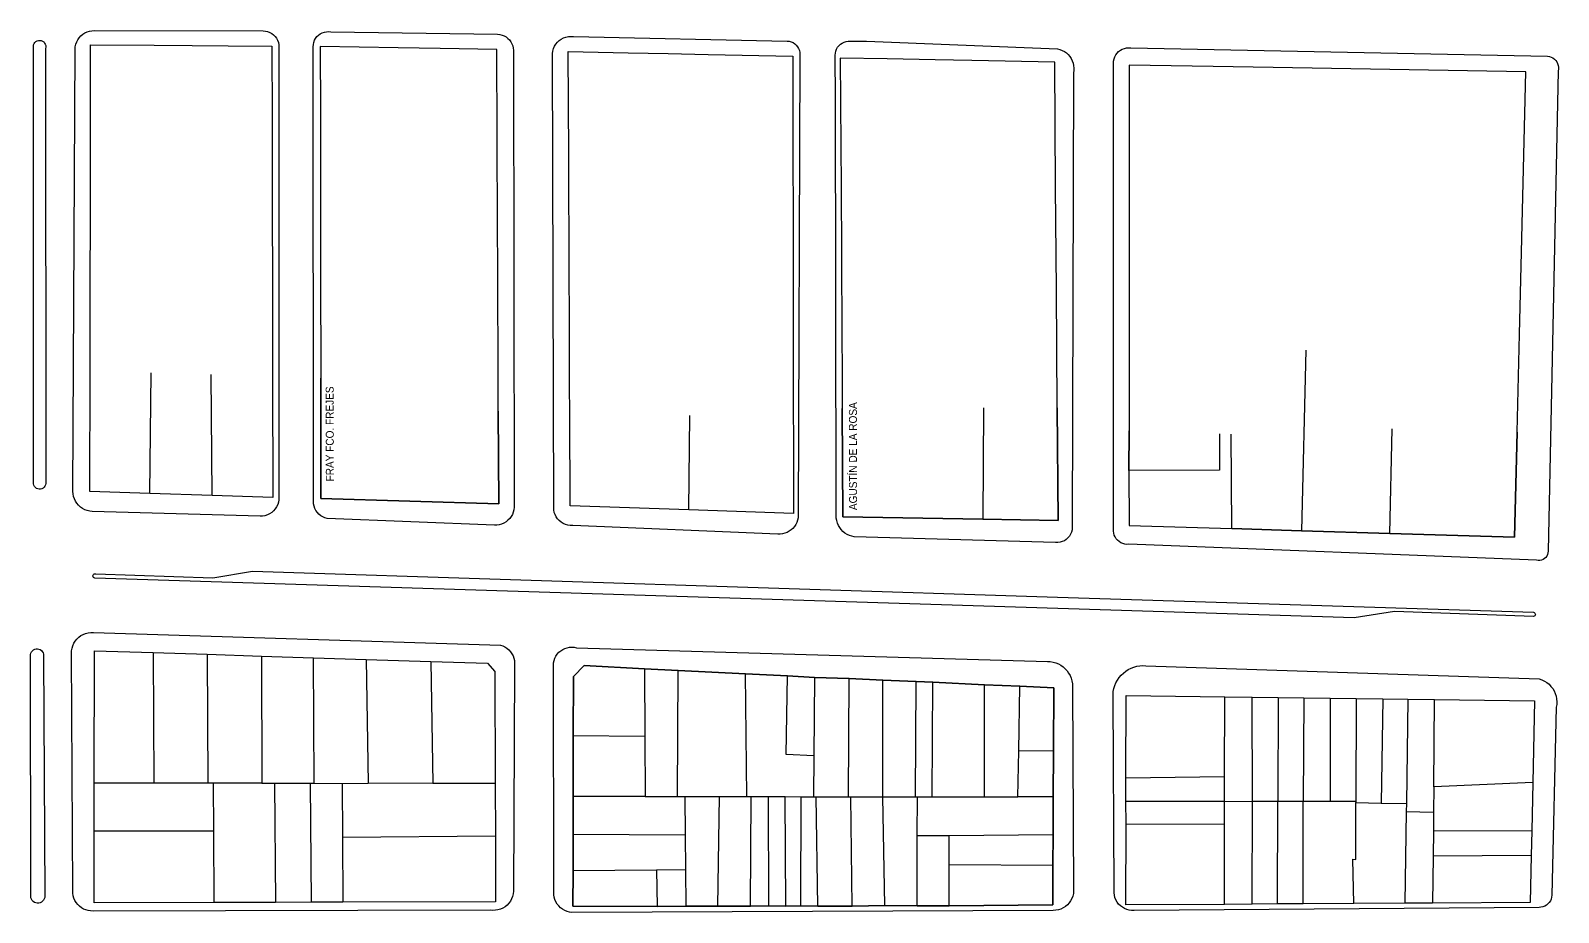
# Model space of a CAD drawing. Header units: metres. Extents: x 668617 to 675126, y 2286318 to 2293677.
# Drawn here: x 669017.4 to 669399.4, y 2287411.2 to 2287631.6 of the extents above; entities that cross this region are included whole.
import ezdxf
from ezdxf.enums import TextEntityAlignment as Align

# ---------------------------------------------------------------- set-up
doc = ezdxf.new("R2010")
doc.units = ezdxf.units.M
doc.header["$MEASUREMENT"] = 0
for name, color, linetype in [('DMTG-PB-BANQUETAS', 251, 'Continuous'), ('DMTG-PB-LOTIFICACION', 253, 'Continuous'), ('DMTG-PB-MANZANAS', 251, 'Continuous'), ('DMTG-X-NOM CALLES', 250, 'Continuous')]:
    doc.layers.add(name, color=color, linetype=linetype)
doc.styles.add('CALLE', font='arial.ttf', dxfattribs={"height": 9})

msp = doc.modelspace()

# ---------------------------------------------------------------- linework, layer by layer
at = {"layer": 'DMTG-PB-BANQUETAS', "flags": 128}
for points in [[(669075.57075, 2287631.48636), (669076.14152, 2287631.45315), (669076.70268, 2287631.337), (669077.23925, 2287631.14104), (669077.74224, 2287630.86732), (669078.20072, 2287630.52392), (669078.60273, 2287630.11794), (669078.94234, 2287629.65743), (669079.21061, 2287629.15143), (669079.40264, 2287628.613), (669079.5135, 2287628.05117), (669079.54128, 2287627.47995), (669079.52227, 2287514.351), (669079.40972, 2287513.73582), (669079.21533, 2287513.14124), (669078.94416, 2287512.57722), (669078.59929, 2287512.05475), (669078.18781, 2287511.58378), (669077.71675, 2287511.17124), (669077.19519, 2287510.82608), (669076.63216, 2287510.55323), (669076.0377, 2287510.35862), (669075.42285, 2287510.24515), (669074.79761, 2287510.21476), (669032.87824, 2287511.40321), (669032.24074, 2287511.47392), (669031.61684, 2287511.62452), (669031.01751, 2287511.85295), (669030.45073, 2287512.15615), (669029.92745, 2287512.52702), (669029.45565, 2287512.96151), (669029.04226, 2287513.45258), (669028.69323, 2287513.99117), (669028.41649, 2287514.57023), (669028.21398, 2287515.17874), (669028.09063, 2287515.80867), (669028.04735, 2287516.449), (669028.57088, 2287626.93515), (669028.62842, 2287627.55074), (669028.76588, 2287628.15474), (669028.97917, 2287628.73518), (669029.26623, 2287629.28408), (669029.62098, 2287629.79048), (669030.03836, 2287630.24741), (669030.51133, 2287630.64693), (669031.03181, 2287630.98209), (669031.59078, 2287631.24698), (669032.17921, 2287631.43764), (669032.78706, 2287631.55115), (669033.40533, 2287631.58559), (669075.57075, 2287631.48636)], [(669134.18427, 2287630.66371), (669134.74687, 2287630.60655), (669135.29689, 2287630.47249), (669135.82336, 2287630.2636), (669136.31533, 2287629.98596), (669136.76481, 2287629.64263), (669137.16385, 2287629.24068), (669137.50352, 2287628.78816), (669137.77687, 2287628.29312), (669137.98098, 2287627.7646), (669138.10991, 2287627.21364), (669138.16276, 2287626.65023), (669138.13759, 2287626.0854), (669138.33906, 2287512.47982), (669138.26552, 2287511.86535), (669138.1131, 2287511.26645), (669137.88485, 2287510.69212), (669137.58385, 2287510.15133), (669137.21518, 2287509.65504), (669136.78488, 2287509.2102), (669136.30103, 2287508.82576), (669135.77165, 2287508.50566), (669135.20481, 2287508.25784), (669134.61152, 2287508.08521), (669133.99981, 2287507.99173), (669133.38169, 2287507.97729), (669091.60367, 2287509.6197), (669091.03492, 2287509.7909), (669090.49472, 2287510.0369), (669089.99104, 2287510.35262), (669089.53484, 2287510.733), (669089.13306, 2287511.17098), (669088.79365, 2287511.6585), (669088.52254, 2287512.18651), (669088.32466, 2287512.74599), (669088.20295, 2287513.3279), (669088.16032, 2287513.92023), (669088.1967, 2287514.51298), (669088.11702, 2287627.54765), (669088.14108, 2287628.09749), (669088.24808, 2287628.63871), (669088.4349, 2287629.15635), (669088.69649, 2287629.64143), (669089.02774, 2287630.081), (669089.4216, 2287630.4671), (669089.86799, 2287630.78881), (669090.35786, 2287631.0402), (669090.88017, 2287631.21635), (669091.42289, 2287631.31135), (669091.973, 2287631.32429), (669092.5195, 2287631.25525), (669134.18427, 2287630.66371)], [(669206.60075, 2287628.97015), (669207.10734, 2287628.91341), (669207.59937, 2287628.77977), (669208.06483, 2287628.57033), (669208.49179, 2287628.29217), (669208.87029, 2287627.95137), (669209.19238, 2287627.55598), (669209.44813, 2287627.11508), (669209.63363, 2287626.6407), (669209.74296, 2287626.14188), (669209.7742, 2287625.63363), (669209.72546, 2287625.12598), (669209.33237, 2287509.82174), (669209.20107, 2287509.23969), (669208.99792, 2287508.67818), (669208.72899, 2287508.14615), (669208.39532, 2287507.6506), (669208.00399, 2287507.20047), (669207.56003, 2287506.80174), (669207.06951, 2287506.46135), (669206.54244, 2287506.18323), (669205.98386, 2287505.97135), (669205.40381, 2287505.83063), (669204.81128, 2287505.762), (669204.21431, 2287505.7674), (669152.97484, 2287507.92467), (669152.36383, 2287507.92618), (669151.75944, 2287508.01164), (669151.17166, 2287508.17798), (669150.61245, 2287508.42312), (669150.09179, 2287508.74197), (669149.61963, 2287509.12847), (669149.20493, 2287509.57654), (669148.85461, 2287510.07714), (669148.57561, 2287510.62021), (669148.37286, 2287511.19672), (669148.25127, 2287511.79464), (669147.89913, 2287625.85234), (669147.98971, 2287626.47269), (669148.16217, 2287627.07544), (669148.41541, 2287627.64958), (669148.74437, 2287628.18417), (669149.14196, 2287628.66925), (669149.60112, 2287629.09587), (669150.11379, 2287629.4561), (669150.67094, 2287629.74499), (669151.2625, 2287629.95463), (669151.87647, 2287630.0831), (669152.50181, 2287630.12649), (669153.12752, 2287630.08587), (669206.60075, 2287628.97015)], [(669018.18035, 2287627.30885), (669018.15293, 2287627.65806), (669018.20549, 2287628.00469), (669018.33489, 2287628.32974), (669018.53403, 2287628.61828), (669018.79277, 2287628.85337), (669019.09804, 2287629.02513), (669019.43477, 2287629.12264), (669019.78493, 2287629.14206), (669020.12949, 2287629.08151), (669020.45249, 2287628.94513), (669020.73598, 2287628.74003), (669020.96504, 2287628.47533), (669021.12976, 2287628.16611), (669021.21926, 2287627.82744), (669021.23068, 2287627.47734), (669021.16314, 2287627.13383), (669021.22779, 2287518.43039), (669021.17523, 2287518.08377), (669021.04383, 2287517.75873), (669020.8417, 2287517.47122), (669020.57898, 2287517.23915), (669020.26975, 2287517.07343), (669019.93107, 2287516.98292), (669019.57999, 2287516.97352), (669019.2365, 2287517.04405), (669018.91859, 2287517.1924), (669018.64318, 2287517.40944), (669018.4252, 2287517.68406), (669018.27655, 2287518.00216), (669018.20408, 2287518.34471), (669018.21267, 2287518.69566), (669018.18035, 2287627.30885)], [(669277.85222, 2287507.38092), (669277.79902, 2287506.8123), (669277.66092, 2287506.2573), (669277.44103, 2287505.72991), (669277.14442, 2287505.24209), (669276.77817, 2287504.80378), (669276.35036, 2287504.42492), (669275.87007, 2287504.11546), (669275.34832, 2287503.88131), (669274.79818, 2287503.72836), (669274.23066, 2287503.66055), (669273.65978, 2287503.67776), (669223.36993, 2287505.104), (669222.74783, 2287505.22759), (669222.14427, 2287505.42505), (669221.56924, 2287505.6943), (669221.03171, 2287506.03128), (669220.53764, 2287506.42994), (669220.096, 2287506.88621), (669219.71271, 2287507.39105), (669219.39275, 2287507.93943), (669219.14105, 2287508.5223), (669218.96254, 2287509.13164), (669218.85816, 2287509.75743), (669218.82984, 2287510.39165), (669218.6264, 2287617.76908), (669218.61582, 2287622.16228), (669218.5968, 2287625.41051), (669218.63269, 2287625.93725), (669218.74649, 2287626.45143), (669218.93812, 2287626.94303), (669219.2015, 2287627.4001), (669219.53055, 2287627.81268), (669219.9182, 2287628.16983), (669220.35539, 2287628.46461), (669220.83307, 2287628.69009), (669221.33819, 2287628.84036), (669221.86074, 2287628.91251), (669226.42688, 2287628.91581), (669274.17819, 2287627.0193), (669274.77606, 2287626.86488), (669275.35041, 2287626.63863), (669275.89225, 2287626.34363), (669276.39461, 2287625.98391), (669276.84853, 2287625.56555), (669277.24806, 2287625.09459), (669277.58727, 2287624.57907), (669277.86019, 2287624.02504), (669278.06289, 2287623.44253), (669278.19344, 2287622.83855), (669278.2479, 2287622.22413), (669278.22735, 2287621.60726), (669278.13184, 2287620.99695), (669277.85222, 2287507.38092)], [(669396.67679, 2287625.15907), (669397.14031, 2287625.09165), (669397.58728, 2287624.95034), (669398.00573, 2287624.73925), (669398.38471, 2287624.46345), (669398.71425, 2287624.13), (669398.98644, 2287623.74798), (669399.19234, 2287623.32645), (669399.32803, 2287622.87844), (669399.3896, 2287622.41297), (669399.37514, 2287621.94507), (669399.28574, 2287621.48471), (669396.79883, 2287501.4698), (669396.76173, 2287501.05006), (669396.64873, 2287500.64389), (669396.46194, 2287500.26625), (669396.20844, 2287499.92912), (669395.89833, 2287499.6444), (669395.53968, 2287499.42204), (669395.14755, 2287499.26993), (669394.73296, 2287499.19199), (669394.31195, 2287499.19209), (669393.89752, 2287499.27016), (669291.9988, 2287503.20639), (669291.48474, 2287503.20018), (669290.97623, 2287503.26894), (669290.48125, 2287503.4096), (669290.0128, 2287503.62006), (669289.57881, 2287503.89527), (669289.19028, 2287504.23115), (669288.85313, 2287504.61865), (669288.57532, 2287505.05071), (669288.36276, 2287505.51829), (669288.2194, 2287506.01236), (669288.14916, 2287506.52089), (669288.15295, 2287507.03488), (669288.16096, 2287623.41399), (669288.18601, 2287623.96282), (669288.29099, 2287624.50206), (669288.47382, 2287625.01973), (669288.72941, 2287625.50585), (669289.0527, 2287625.94948), (669289.4366, 2287626.34165), (669289.87407, 2287626.67443), (669290.35504, 2287626.93989), (669290.86947, 2287627.1321), (669291.40635, 2287627.24814), (669291.95363, 2287627.2841), (669292.50132, 2287627.24106), (669396.67679, 2287625.15907)], [(669393.16019, 2287486.22224), (669393.34676, 2287486.16386), (669393.49987, 2287486.04173), (669393.59762, 2287485.872), (669393.62719, 2287485.67878), (669393.58478, 2287485.48709), (669393.47458, 2287485.3249), (669393.31375, 2287485.21408), (669393.12341, 2287485.16849), (669358.42496, 2287486.45463), (669348.34861, 2287484.81896), (669033.5443, 2287494.74484), (669033.33667, 2287494.79637), (669033.1646, 2287494.92265), (669033.05395, 2287495.10547), (669033.0195, 2287495.31573), (669033.06904, 2287495.52437), (669033.19232, 2287495.69746), (669033.37317, 2287495.81213), (669033.58345, 2287495.84858), (669033.79212, 2287495.80304), (669063.03665, 2287494.81915), (669072.93118, 2287496.48017), (669274.20003, 2287490.0264), (669393.16019, 2287486.22224)], [(669134.88073, 2287478.03541), (669135.46632, 2287477.84208), (669136.02335, 2287477.57396), (669136.53988, 2287477.23714), (669137.00893, 2287476.83567), (669137.42256, 2287476.3776), (669137.77282, 2287475.87), (669138.05578, 2287475.3209), (669138.2645, 2287474.74034), (669138.39705, 2287474.13735), (669138.45052, 2287473.52294), (669138.42396, 2287472.90612), (669138.15463, 2287416.50157), (669138.08288, 2287415.85808), (669137.92823, 2287415.2292), (669137.69376, 2287414.62492), (669137.38256, 2287414.0572), (669137.00169, 2287413.534), (669136.55521, 2287413.06428), (669136.05219, 2287412.65598), (669135.50066, 2287412.31604), (669134.90969, 2287412.0514), (669134.29029, 2287411.86396), (669133.6505, 2287411.75968), (669133.00332, 2287411.73746), (669132.35877, 2287411.80022), (669033.07945, 2287411.581), (669032.46149, 2287411.58957), (669031.84912, 2287411.67709), (669031.25232, 2287411.8415), (669030.68207, 2287412.08071), (669030.14734, 2287412.39067), (669029.6561, 2287412.7663), (669029.21731, 2287413.20255), (669028.8369, 2287413.69038), (669028.52282, 2287414.22271), (669028.27901, 2287414.79052), (669028.10939, 2287415.38579), (669028.01691, 2287415.99749), (669028.00347, 2287416.61561), (669027.69725, 2287475.92748), (669027.7101, 2287476.58541), (669027.80891, 2287477.23569), (669027.99157, 2287477.86736), (669028.25603, 2287478.46943), (669028.59619, 2287479.03293), (669029.00699, 2287479.54591), (669029.48137, 2287480.00143), (669030.01126, 2287480.39153), (669030.58761, 2287480.70828), (669031.2004, 2287480.94776), (669031.83858, 2287481.10506), (669032.49213, 2287481.17723), (669033.15004, 2287481.16338), (669134.88073, 2287478.03541)], [(669017.44008, 2287475.67219), (669017.52261, 2287476.01459), (669017.67696, 2287476.33146), (669017.896, 2287476.60685), (669018.16865, 2287476.82984), (669018.48284, 2287476.98952), (669018.8235, 2287477.07801), (669019.17561, 2287477.09141), (669019.52215, 2287477.02885), (669019.84716, 2287476.89345), (669020.13568, 2287476.69132), (669020.37478, 2287476.43255), (669020.55253, 2287476.12822), (669020.66107, 2287475.79341), (669020.69548, 2287475.44315), (669020.98892, 2287415.34835), (669020.97018, 2287414.97648), (669020.87152, 2287414.61619), (669020.70007, 2287414.28545), (669020.46195, 2287413.9992), (669020.16825, 2287413.76936), (669019.83204, 2287413.60684), (669019.46938, 2287413.51951), (669019.09732, 2287413.51226), (669018.73083, 2287413.58297), (669018.38891, 2287413.73049), (669018.0845, 2287413.94675), (669017.83453, 2287414.2226), (669017.64791, 2287414.54599), (669017.53453, 2287414.90083), (669017.49927, 2287415.2721), (669017.44008, 2287475.67219)], [(669271.66337, 2287473.95969), (669272.36303, 2287473.91152), (669273.05213, 2287473.78643), (669273.72467, 2287473.58646), (669274.37068, 2287473.31469), (669274.98217, 2287472.97217), (669275.55318, 2287472.56494), (669276.07575, 2287472.09807), (669276.5429, 2287471.57561), (669276.95071, 2287471.00558), (669277.2932, 2287470.39404), (669277.56644, 2287469.748), (669277.76649, 2287469.07651), (669277.8914, 2287468.38657), (669277.94024, 2287467.68719), (669278.18709, 2287416.58997), (669278.11933, 2287415.94446), (669277.96967, 2287415.31354), (669277.74018, 2287414.70622), (669277.43594, 2287414.13245), (669277.06002, 2287413.60321), (669276.62049, 2287413.12644), (669276.12339, 2287412.7091), (669275.5768, 2287412.35913), (669274.98973, 2287412.08145), (669274.37223, 2287411.881), (669273.73533, 2287411.7607), (669273.08704, 2287411.72349), (669152.77608, 2287411.2245), (669152.15568, 2287411.30908), (669151.55187, 2287411.47254), (669150.97262, 2287411.71083), (669150.42989, 2287412.02084), (669149.92966, 2287412.39854), (669149.48288, 2287412.83585), (669149.09449, 2287413.32673), (669148.77244, 2287413.86312), (669148.52067, 2287414.437), (669148.3441, 2287415.03732), (669148.24565, 2287415.65506), (669148.22728, 2287416.28121), (669148.28787, 2287416.90378), (669148.14213, 2287473.02839), (669148.19051, 2287473.62105), (669148.31479, 2287474.20115), (669148.51393, 2287474.76169), (669148.78385, 2287475.29071), (669149.11948, 2287475.78125), (669149.51675, 2287476.22333), (669149.96762, 2287476.61101), (669150.46404, 2287476.93636), (669150.99996, 2287477.19441), (669151.56335, 2287477.38125), (669152.14719, 2287477.49295), (669152.74047, 2287477.52857), (669153.33318, 2287477.48719), (669153.91533, 2287477.36889), (669271.66337, 2287473.95969)], [(669394.6084, 2287469.5811), (669395.26971, 2287469.34921), (669395.89947, 2287469.04356), (669396.4897, 2287468.66619), (669397.03144, 2287468.22318), (669397.51975, 2287467.72156), (669397.94666, 2287467.16539), (669398.30624, 2287466.56472), (669398.59353, 2287465.92659), (669398.80561, 2287465.259), (669398.93954, 2287464.57099), (669398.99339, 2287463.87358), (669398.96522, 2287463.17377), (669398.85711, 2287462.48155), (669397.71858, 2287415.53767), (669397.67797, 2287415.04796), (669397.55844, 2287414.57083), (669397.3651, 2287414.11824), (669397.10203, 2287413.70317), (669396.77531, 2287413.33657), (669396.394, 2287413.02538), (669395.96819, 2287412.78052), (669395.50788, 2287412.60591), (669395.02614, 2287412.50746), (669394.53499, 2287412.48809), (669293.31075, 2287411.74521), (669292.6927, 2287411.74078), (669292.08025, 2287411.8173), (669291.48239, 2287411.97471), (669290.9111, 2287412.20794), (669290.37536, 2287412.5159), (669289.88411, 2287412.89054), (669289.44732, 2287413.32677), (669289.07093, 2287413.81756), (669288.76287, 2287414.35285), (669288.52808, 2287414.9236), (669288.37048, 2287415.52078), (669288.292, 2287416.13338), (669288.29556, 2287416.75137), (669288.05216, 2287464.92948), (669288.04679, 2287465.69254), (669288.1184, 2287466.45203), (669288.26593, 2287467.20096), (669288.48932, 2287467.93033), (669288.78453, 2287468.63417), (669289.14948, 2287469.3035), (669289.58114, 2287469.93333), (669290.07346, 2287470.51671), (669290.62138, 2287471.04668), (669291.22088, 2287471.51827), (669291.86592, 2287471.92752), (669292.54746, 2287472.2695), (669293.26048, 2287472.54024), (669293.99796, 2287472.7378), (669294.75088, 2287472.86025), (669295.51224, 2287472.90563), (669296.27503, 2287472.874), (669394.6084, 2287469.5811)]]:
    msp.add_lwpolyline(points, dxfattribs=at)
at = {"layer": 'DMTG-PB-LOTIFICACION', "flags": 128}
for points in [[(669208.0867, 2287555.25405), (669208.13635, 2287510.94226)], [(669336.27032, 2287551.68279), (669335.1415, 2287506.61759)], [(669032.28962, 2287516.40343), (669032.33131, 2287546.38497)], [(669047.28206, 2287515.88711), (669047.60285, 2287546.03267)], [(669062.8245, 2287515.37313), (669062.62525, 2287545.67981)], [(669077.93662, 2287545.3087), (669077.9869, 2287514.86754)], [(669090.04612, 2287514.64025), (669089.99725, 2287544.7514)], [(669134.37325, 2287536.49959), (669134.4725, 2287513.30896)], [(669152.33734, 2287512.84524), (669152.23868, 2287535.89587)], [(669182.02214, 2287511.83133), (669182.21478, 2287535.39317)], [(669220.51237, 2287510.11632), (669220.35681, 2287537.11688)], [(669255.64667, 2287537.27684), (669255.51557, 2287509.49503)], [(669274.08662, 2287537.3552), (669274.28727, 2287509.16478)], [(669291.98749, 2287521.61464), (669292.0951, 2287531.60518)], [(669314.64876, 2287530.79086), (669314.65728, 2287521.71082)], [(669317.73907, 2287507.15376), (669317.58894, 2287530.75334)], [(669357.22457, 2287505.94128), (669357.84362, 2287532.09414)], [(669389.05741, 2287531.26656), (669388.41896, 2287504.97362)], [(669314.65728, 2287521.71082), (669291.98749, 2287521.61464)], [(669291.98749, 2287521.61464), (669292.0557, 2287507.8948)], [(669047.28206, 2287515.88711), (669032.28962, 2287516.40343)], [(669062.8245, 2287515.37313), (669047.28206, 2287515.88711)], [(669077.9869, 2287514.86754), (669062.8245, 2287515.37313)], [(669134.4725, 2287513.30896), (669090.04612, 2287514.64025)], [(669182.02214, 2287511.83133), (669152.33734, 2287512.84524)], [(669208.13635, 2287510.94226), (669182.02214, 2287511.83133)], [(669255.51557, 2287509.49503), (669220.51237, 2287510.11632)], [(669274.28727, 2287509.16478), (669255.51557, 2287509.49503)], [(669292.0557, 2287507.8948), (669317.73907, 2287507.15376)], [(669335.1415, 2287506.61759), (669317.73907, 2287507.15376)], [(669357.22457, 2287505.94128), (669335.1415, 2287506.61759)], [(669388.41896, 2287504.97362), (669357.22457, 2287505.94128)], [(669033.30354, 2287443.55806), (669033.43204, 2287476.6201)], [(669033.43204, 2287476.6201), (669048.10431, 2287476.14243)], [(669048.10431, 2287476.14243), (669048.24384, 2287443.54154)], [(669048.10431, 2287476.14243), (669061.56633, 2287475.71961)], [(669061.56633, 2287475.71961), (669061.7741, 2287443.52903)], [(669061.56633, 2287475.71961), (669075.16835, 2287475.29739)], [(669075.16835, 2287475.29739), (669075.27441, 2287443.5064)], [(669075.16835, 2287475.29739), (669088.14037, 2287474.87249)], [(669088.33463, 2287443.50189), (669088.14037, 2287474.87249)], [(669088.14037, 2287474.87249), (669101.3523, 2287474.46861)], [(669101.3523, 2287474.46861), (669101.86485, 2287443.49939)], [(669101.3523, 2287474.46861), (669117.50474, 2287473.95722)], [(669117.50474, 2287473.95722), (669118.01519, 2287443.47801)], [(669117.50474, 2287473.95722), (669131.69693, 2287473.49751)], [(669131.69693, 2287473.49751), (669133.48565, 2287471.46501)], [(669153.15386, 2287470.20107), (669155.83234, 2287472.90257)], [(669155.83234, 2287472.90257), (669170.91598, 2287472.10663)], [(669133.48565, 2287471.46501), (669133.58549, 2287443.46417)], [(669153.11746, 2287455.34024), (669153.15386, 2287470.20107)], [(669170.91598, 2287472.10663), (669171.00944, 2287455.21626)], [(669170.91598, 2287472.10663), (669179.3678, 2287471.71253)], [(669179.19275, 2287440.18035), (669179.3678, 2287471.71253)], [(669179.3678, 2287471.71253), (669196.19186, 2287470.82397)], [(669196.46302, 2287440.16096), (669196.19186, 2287470.82397)], [(669196.19186, 2287470.82397), (669206.64406, 2287470.34837)], [(669206.31833, 2287450.65609), (669206.64406, 2287470.34837)], [(669206.64406, 2287470.34837), (669213.41593, 2287469.93712)], [(669213.41593, 2287469.93712), (669213.26983, 2287450.3755)], [(669213.41593, 2287469.93712), (669222.10714, 2287469.68404)], [(669221.94357, 2287440.14201), (669222.10714, 2287469.68404)], [(669222.10714, 2287469.68404), (669230.50892, 2287469.29973)], [(669230.52377, 2287440.12847), (669230.50892, 2287469.29973)], [(669230.50892, 2287469.29973), (669238.82069, 2287468.91503)], [(669238.69387, 2287440.10638), (669238.82069, 2287468.91503)], [(669238.82069, 2287468.91503), (669243.01158, 2287468.72283)], [(669242.84407, 2287440.10082), (669243.01158, 2287468.72283)], [(669243.01158, 2287468.72283), (669255.93429, 2287468.13771)], [(669255.8843, 2287440.09623), (669255.93429, 2287468.13771)], [(669255.93429, 2287468.13771), (669264.70606, 2287467.75497)], [(669264.45452, 2287451.63318), (669264.70606, 2287467.75497)], [(669264.70606, 2287467.75497), (669273.26779, 2287467.38133)], [(669273.26779, 2287467.38133), (669273.18576, 2287451.50026)], [(669291.27885, 2287444.89402), (669291.31085, 2287465.45509)], [(669291.31085, 2287465.45509), (669316.00262, 2287465.12999)], [(669315.94304, 2287445.20895), (669316.00262, 2287465.12999)], [(669316.00262, 2287465.12999), (669322.79308, 2287465.04884)], [(669322.9247, 2287438.96822), (669322.79308, 2287465.04884)], [(669322.79308, 2287465.04884), (669329.33357, 2287464.95663)], [(669329.33357, 2287464.95663), (669329.21485, 2287438.95495)], [(669329.33357, 2287464.95663), (669335.75403, 2287464.87391)], [(669335.75403, 2287464.87391), (669335.59501, 2287438.94206)], [(669335.75403, 2287464.87391), (669342.33452, 2287464.78187)], [(669342.33452, 2287464.78187), (669342.3252, 2287438.92473)], [(669342.33452, 2287464.78187), (669348.83498, 2287464.69948)], [(669348.83498, 2287464.69948), (669348.76709, 2287438.90815)], [(669348.83498, 2287464.69948), (669355.46547, 2287464.60765)], [(669355.46547, 2287464.60765), (669355.05692, 2287438.56474)], [(669355.46547, 2287464.60765), (669361.77588, 2287464.53446)], [(669361.77588, 2287464.53446), (669361.36768, 2287438.48154)], [(669361.77588, 2287464.53446), (669368.44642, 2287464.4328)], [(669368.22973, 2287442.6409), (669368.44642, 2287464.4328)], [(669368.44642, 2287464.4328), (669393.40815, 2287464.11886)], [(669393.40815, 2287464.11886), (669392.97542, 2287443.72609)], [(669153.09218, 2287440.21945), (669153.11746, 2287455.34024)], [(669171.00944, 2287455.21626), (669153.11746, 2287455.34024)], [(669171.00944, 2287455.21626), (669171.09256, 2287440.19594)], [(669213.26983, 2287450.3755), (669206.31833, 2287450.65609)], [(669213.26983, 2287450.3755), (669213.19343, 2287440.14483)], [(669264.27444, 2287440.09188), (669264.45452, 2287451.63318)], [(669273.18576, 2287451.50026), (669264.45452, 2287451.63318)], [(669273.18576, 2287451.50026), (669273.11463, 2287440.07944)], [(669033.31507, 2287431.51756), (669033.30354, 2287443.55806)], [(669048.24384, 2287443.54154), (669033.30354, 2287443.55806)], [(669061.7741, 2287443.52903), (669048.24384, 2287443.54154)], [(669063.1742, 2287443.52669), (669061.7741, 2287443.52903)], [(669063.23756, 2287431.53466), (669063.1742, 2287443.52669)], [(669075.27441, 2287443.5064), (669063.1742, 2287443.52669)], [(669075.27441, 2287443.5064), (669075.39425, 2287443.521)], [(669075.39425, 2287443.521), (669078.3844, 2287443.51961)], [(669078.3844, 2287443.51961), (669078.6319, 2287413.72932)], [(669078.3844, 2287443.51961), (669081.40884, 2287443.51212)], [(669081.40884, 2287443.51212), (669087.30464, 2287443.50341)], [(669087.30464, 2287443.50341), (669087.60196, 2287413.74743)], [(669087.30464, 2287443.50341), (669088.33463, 2287443.50189)], [(669088.33463, 2287443.50189), (669095.315, 2287443.44155)], [(669095.315, 2287443.44155), (669101.86485, 2287443.49939)], [(669095.315, 2287443.44155), (669095.40896, 2287429.97136)], [(669118.01519, 2287443.47801), (669101.86485, 2287443.49939)], [(669133.58549, 2287443.46417), (669118.01519, 2287443.47801)], [(669133.58549, 2287443.46417), (669133.63186, 2287430.29377)], [(669291.27885, 2287444.89402), (669315.94304, 2287445.20895)], [(669291.28389, 2287439.04378), (669291.27885, 2287444.89402)], [(669315.92446, 2287438.99848), (669315.94304, 2287445.20895)], [(669368.22973, 2287442.6409), (669368.17164, 2287436.3103)], [(669392.97542, 2287443.72609), (669368.22973, 2287442.6409)], [(669392.97542, 2287443.72609), (669392.72725, 2287431.61449)], [(669153.10241, 2287430.81907), (669153.09218, 2287440.21945)], [(669171.09256, 2287440.19594), (669153.09218, 2287440.21945)], [(669171.09256, 2287440.19594), (669179.19275, 2287440.18035)], [(669179.19275, 2287440.18035), (669181.00274, 2287440.17966)], [(669181.00274, 2287440.17966), (669181.09639, 2287430.58802)], [(669181.00274, 2287440.17966), (669189.63298, 2287440.17636)], [(669189.27004, 2287412.81194), (669189.63298, 2287440.17636)], [(669189.63298, 2287440.17636), (669196.46302, 2287440.16096)], [(669196.46302, 2287440.16096), (669197.57313, 2287440.15989)], [(669197.41018, 2287412.80652), (669197.57313, 2287440.15989)], [(669197.57313, 2287440.15989), (669201.8832, 2287440.15573)], [(669201.96, 2287412.86586), (669201.8832, 2287440.15573)], [(669201.8832, 2287440.15573), (669206.07327, 2287440.15169)], [(669206.23037, 2287412.794), (669206.07327, 2287440.15169)], [(669206.07327, 2287440.15169), (669210.09335, 2287440.14782)], [(669209.96015, 2287412.85985), (669210.09335, 2287440.14782)], [(669210.09335, 2287440.14782), (669213.19343, 2287440.14483)], [(669213.19343, 2287440.14483), (669213.84342, 2287440.14462)], [(669214.23052, 2287412.788), (669213.84342, 2287440.14462)], [(669213.84342, 2287440.14462), (669221.94357, 2287440.14201)], [(669221.94357, 2287440.14201), (669222.50357, 2287440.14113)], [(669222.81067, 2287412.78445), (669222.50357, 2287440.14113)], [(669222.50357, 2287440.14113), (669230.52377, 2287440.12847)], [(669230.98022, 2287412.91917), (669230.52377, 2287440.12847)], [(669230.52377, 2287440.12847), (669238.69387, 2287440.10638)], [(669238.69387, 2287440.10638), (669239.154, 2287440.10576)], [(669239.11365, 2287430.43454), (669239.154, 2287440.10576)], [(669239.154, 2287440.10576), (669242.84407, 2287440.10082)], [(669242.84407, 2287440.10082), (669255.8843, 2287440.09623)], [(669255.8843, 2287440.09623), (669264.27444, 2287440.09188)], [(669273.11463, 2287440.07944), (669264.27444, 2287440.09188)], [(669273.11463, 2287440.07944), (669273.06491, 2287430.6688)], [(669291.28824, 2287433.35354), (669291.28389, 2287439.04378)], [(669291.28389, 2287439.04378), (669315.92446, 2287438.99848)], [(669315.91342, 2287433.28827), (669315.92446, 2287438.99848)], [(669315.92446, 2287438.99848), (669322.9247, 2287438.96822)], [(669322.85457, 2287413.29676), (669322.9247, 2287438.96822)], [(669329.21485, 2287438.95495), (669322.9247, 2287438.96822)], [(669329.18446, 2287413.34366), (669329.21485, 2287438.95495)], [(669335.59501, 2287438.94206), (669329.21485, 2287438.95495)], [(669335.60445, 2287413.37094), (669335.59501, 2287438.94206)], [(669342.3252, 2287438.92473), (669335.59501, 2287438.94206)], [(669348.76709, 2287438.90815), (669342.3252, 2287438.92473)], [(669348.73725, 2287424.44725), (669348.76657, 2287438.65801)], [(669348.76709, 2287438.90815), (669348.76657, 2287438.65801)], [(669348.76657, 2287438.65801), (669355.05692, 2287438.56474)], [(669355.05692, 2287438.56474), (669361.36768, 2287438.48154)], [(669361.36768, 2287438.48154), (669361.33744, 2287436.4613)], [(669361.33744, 2287436.4613), (669360.99416, 2287413.52883)], [(669361.33744, 2287436.4613), (669368.17164, 2287436.3103)], [(669368.17164, 2287436.3103), (669368.12126, 2287431.49002)], [(669033.30151, 2287413.6567), (669033.31507, 2287431.51756)], [(669063.23756, 2287431.53466), (669033.31507, 2287431.51756)], [(669063.33177, 2287413.7043), (669063.23756, 2287431.53466)], [(669153.07153, 2287421.67852), (669153.10241, 2287430.81907)], [(669153.10241, 2287430.81907), (669181.09639, 2287430.58802)], [(669291.26491, 2287413.10252), (669291.28824, 2287433.35354)], [(669291.28824, 2287433.35354), (669315.91342, 2287433.28827)], [(669315.87467, 2287413.2471), (669315.91342, 2287433.28827)], [(669368.12126, 2287431.49002), (669368.05635, 2287425.27934)], [(669392.72725, 2287431.61449), (669368.12126, 2287431.49002)], [(669392.72725, 2287431.61449), (669392.59353, 2287425.47365)], [(669133.63186, 2287430.29377), (669095.40896, 2287429.97136)], [(669095.40896, 2287429.97136), (669095.52203, 2287413.76109)], [(669133.63186, 2287430.29377), (669133.69231, 2287413.83328)], [(669181.09639, 2287430.58802), (669181.18055, 2287421.96792)], [(669239.04046, 2287412.89342), (669239.11365, 2287430.43454)], [(669239.11365, 2287430.43454), (669247.06527, 2287430.48941)], [(669247.06333, 2287423.17795), (669247.06527, 2287430.48941)], [(669247.06527, 2287430.48941), (669273.06491, 2287430.6688)], [(669273.06491, 2287430.6688), (669273.01748, 2287423.05826)], [(669247.06061, 2287412.8875), (669247.06333, 2287423.17795)], [(669247.06333, 2287423.17795), (669273.01748, 2287423.05826)], [(669348.26433, 2287413.44474), (669348.00669, 2287424.57415)], [(669348.00669, 2287424.57415), (669348.73725, 2287424.44725)], [(669368.05635, 2287425.27934), (669367.93406, 2287413.57832)], [(669392.59353, 2287425.47365), (669368.05635, 2287425.27934)], [(669392.59353, 2287425.47365), (669392.34382, 2287413.72205)], [(669152.98962, 2287412.77777), (669153.07153, 2287421.67852)], [(669153.07153, 2287421.67852), (669173.9009, 2287421.89297)], [(669173.9009, 2287421.89297), (669181.18055, 2287421.96792)], [(669173.9009, 2287421.89297), (669174.08025, 2287412.70739)], [(669181.18055, 2287421.96792), (669181.26989, 2287412.81794)], [(669273.01748, 2287423.05826), (669273.0199, 2287413.14782)], [(669063.33177, 2287413.7043), (669033.30151, 2287413.6567)], [(669078.6319, 2287413.72932), (669063.33177, 2287413.7043)], [(669087.60196, 2287413.74743), (669078.6319, 2287413.72932)], [(669095.52203, 2287413.76109), (669087.60196, 2287413.74743)], [(669133.69231, 2287413.83328), (669095.52203, 2287413.76109)], [(669174.08025, 2287412.70739), (669152.98962, 2287412.77777)], [(669181.26989, 2287412.81794), (669174.08025, 2287412.70739)], [(669189.27004, 2287412.81194), (669181.26989, 2287412.81794)], [(669197.41018, 2287412.80652), (669189.27004, 2287412.81194)], [(669201.96, 2287412.86586), (669197.41018, 2287412.80652)], [(669206.23037, 2287412.794), (669201.96, 2287412.86586)], [(669209.96015, 2287412.85985), (669206.23037, 2287412.794)], [(669214.23052, 2287412.788), (669209.96015, 2287412.85985)], [(669222.81067, 2287412.78445), (669214.23052, 2287412.788)], [(669230.98022, 2287412.91917), (669222.81067, 2287412.78445)], [(669239.04046, 2287412.89342), (669230.98022, 2287412.91917)], [(669247.06061, 2287412.8875), (669239.04046, 2287412.89342)], [(669273.0199, 2287413.14782), (669247.06061, 2287412.8875)], [(669315.87467, 2287413.2471), (669291.26491, 2287413.10252)], [(669322.85457, 2287413.29676), (669315.87467, 2287413.2471)], [(669329.18446, 2287413.34366), (669322.85457, 2287413.29676)], [(669335.60445, 2287413.37094), (669329.18446, 2287413.34366)], [(669348.26433, 2287413.44474), (669335.60445, 2287413.37094)], [(669360.99416, 2287413.52883), (669348.26433, 2287413.44474)], [(669367.93406, 2287413.57832), (669360.99416, 2287413.52883)], [(669392.34382, 2287413.72205), (669367.93406, 2287413.57832)]]:
    msp.add_lwpolyline(points, dxfattribs=at)
at = {"layer": 'DMTG-PB-MANZANAS', "flags": 128}
for points in [[(669032.42176, 2287628.05905), (669048.32253, 2287627.93661), (669057.82302, 2287627.85697), (669066.82355, 2287627.76522), (669077.76412, 2287627.6717), (669077.8003, 2287609.87105), (669077.81738, 2287598.87062), (669077.83777, 2287591.77039), (669077.8597, 2287584.31014), (669077.88658, 2287571.01965), (669077.90253, 2287562.61934), (669077.9187, 2287554.16903), (669077.93662, 2287545.3087), (669077.9869, 2287514.86754), (669062.8245, 2287515.37313), (669047.28206, 2287515.88711), (669032.28962, 2287516.40343), (669032.33131, 2287546.38497), (669032.36748, 2287563.6359), (669032.3802, 2287572.34635), (669032.38343, 2287580.93675), (669032.3953, 2287589.84721), (669032.39883, 2287598.36761), (669032.40949, 2287602.88786), (669032.42014, 2287607.40811), (669032.41971, 2287614.51843)], [(669089.87283, 2287627.56463), (669089.8937, 2287611.00396), (669089.90105, 2287597.60339), (669089.91893, 2287588.75306), (669089.93685, 2287579.89274), (669089.94537, 2287570.89237), (669089.96175, 2287562.39205), (669089.97937, 2287553.60173), (669089.99725, 2287544.7514), (669090.04612, 2287514.64025), (669134.4725, 2287513.30896), (669134.37325, 2287536.49959), (669134.33769, 2287544.80982), (669134.30002, 2287553.61006), (669134.26411, 2287562.00028), (669134.21763, 2287572.86058), (669134.16911, 2287581.86078), (669134.13534, 2287589.75099), (669134.10153, 2287597.65121), (669134.06853, 2287605.36142), (669133.99643, 2287626.88208), (669119.81531, 2287627.09184), (669109.32444, 2287627.25727)], [(669151.87156, 2287626.3484), (669166.86319, 2287626.02209), (669176.86423, 2287625.81458), (669186.84528, 2287625.60698), (669207.99753, 2287625.15684), (669208.02453, 2287600.15582), (669208.0483, 2287585.25525), (669208.0625, 2287570.25463), (669208.0867, 2287555.25405), (669208.13635, 2287510.94226), (669182.02214, 2287511.83133), (669152.33734, 2287512.84524), (669152.23868, 2287535.89587), (669152.20872, 2287542.89606), (669152.17662, 2287550.39626), (669152.13382, 2287560.39653), (669152.09103, 2287570.3968), (669152.04823, 2287580.39707), (669152.00483, 2287590.53735), (669151.98203, 2287600.5377)], [(669219.87193, 2287624.70879), (669219.98608, 2287602.70828), (669220.04888, 2287592.70809), (669220.1531, 2287575.36775), (669220.2587, 2287555.36729), (669220.31722, 2287546.36713), (669220.35681, 2287537.11688), (669220.51237, 2287510.11632), (669255.51557, 2287509.49503), (669274.28727, 2287509.16478), (669274.08662, 2287537.3552), (669273.98242, 2287552.35544), (669273.87143, 2287566.60561), (669273.8133, 2287575.51577), (669273.70096, 2287592.41606), (669273.46704, 2287623.70648), (669252.71505, 2287624.09832), (669243.56417, 2287624.26944), (669231.56305, 2287624.48846)], [(669292.05753, 2287622.95585), (669292.07026, 2287603.45572), (669292.07269, 2287593.45565), (669292.07633, 2287578.45553), (669292.08431, 2287553.00533), (669292.0951, 2287531.60518), (669291.98749, 2287521.61464), (669292.0557, 2287507.8948), (669317.73907, 2287507.15376), (669335.1415, 2287506.61759), (669357.22457, 2287505.94128), (669388.41896, 2287504.97362), (669389.05741, 2287531.26656), (669389.63371, 2287555.70923), (669390.14682, 2287576.19159), (669391.2455, 2287621.28666), (669328.06039, 2287622.35859), (669313.0592, 2287622.60495)], [(669033.43204, 2287476.6201), (669048.10431, 2287476.14243), (669061.56633, 2287475.71961), (669075.16835, 2287475.29739), (669088.14037, 2287474.87249), (669101.3523, 2287474.46861), (669117.50474, 2287473.95722), (669131.69693, 2287473.49751), (669133.48565, 2287471.46501), (669133.58549, 2287443.46417), (669133.63186, 2287430.29377), (669133.69231, 2287413.83328), (669095.52203, 2287413.76109), (669087.60196, 2287413.74743), (669078.6319, 2287413.72932), (669063.33177, 2287413.7043), (669033.30151, 2287413.6567), (669033.31507, 2287431.51756), (669033.30354, 2287443.55806)], [(669155.83234, 2287472.90257), (669153.15386, 2287470.20107), (669153.11746, 2287455.34024), (669153.09218, 2287440.21945), (669153.10241, 2287430.81907), (669153.07153, 2287421.67852), (669152.98962, 2287412.77777), (669174.08025, 2287412.70739), (669181.26989, 2287412.81794), (669189.27004, 2287412.81194), (669197.41018, 2287412.80652), (669201.96, 2287412.86586), (669206.23037, 2287412.794), (669209.96015, 2287412.85985), (669214.23052, 2287412.788), (669222.81067, 2287412.78445), (669230.98022, 2287412.91917), (669239.04046, 2287412.89342), (669247.06061, 2287412.8875), (669273.0199, 2287413.14782), (669273.01748, 2287423.05826), (669273.06491, 2287430.6688), (669273.11463, 2287440.07944), (669273.18576, 2287451.50026), (669273.26779, 2287467.38133), (669264.70606, 2287467.75497), (669255.93429, 2287468.13771), (669243.01158, 2287468.72283), (669238.82069, 2287468.91503), (669230.50892, 2287469.29973), (669222.10714, 2287469.68404), (669213.41593, 2287469.93712), (669206.64406, 2287470.34837), (669196.19186, 2287470.82397), (669179.3678, 2287471.71253), (669170.91598, 2287472.10663)], [(669291.31085, 2287465.45509), (669316.00262, 2287465.12999), (669322.79308, 2287465.04884), (669329.33357, 2287464.95663), (669335.75403, 2287464.87391), (669342.33452, 2287464.78187), (669348.83498, 2287464.69948), (669355.46547, 2287464.60765), (669361.77588, 2287464.53446), (669368.44642, 2287464.4328), (669393.40815, 2287464.11886), (669392.97542, 2287443.72609), (669392.72725, 2287431.61449), (669392.59353, 2287425.47365), (669392.34382, 2287413.72205), (669367.93406, 2287413.57832), (669360.99416, 2287413.52883), (669348.26433, 2287413.44474), (669335.60445, 2287413.37094), (669329.18446, 2287413.34366), (669322.85457, 2287413.29676), (669315.87467, 2287413.2471), (669291.26491, 2287413.10252), (669291.28824, 2287433.35354), (669291.28389, 2287439.04378), (669291.27885, 2287444.89402)]]:
    msp.add_lwpolyline(points, close=True, dxfattribs=at)

# ---------------------------------------------------------------- texts
at = {"layer": 'DMTG-X-NOM CALLES', "style": 'CALLE', "width": 0.9}
for s, rotation, p in [('FRAY FCO. FREJES', 90.1158838, (669092.25916, 2287518.92205)), ('AGUSTÍN DE LA ROSA', 90.0641926, (669223.05198, 2287511.75542))]:
    msp.add_text(s, height=2, rotation=rotation, dxfattribs=at).set_placement(p, align=Align.MIDDLE_LEFT)

doc.saveas('drawing.dxf')
